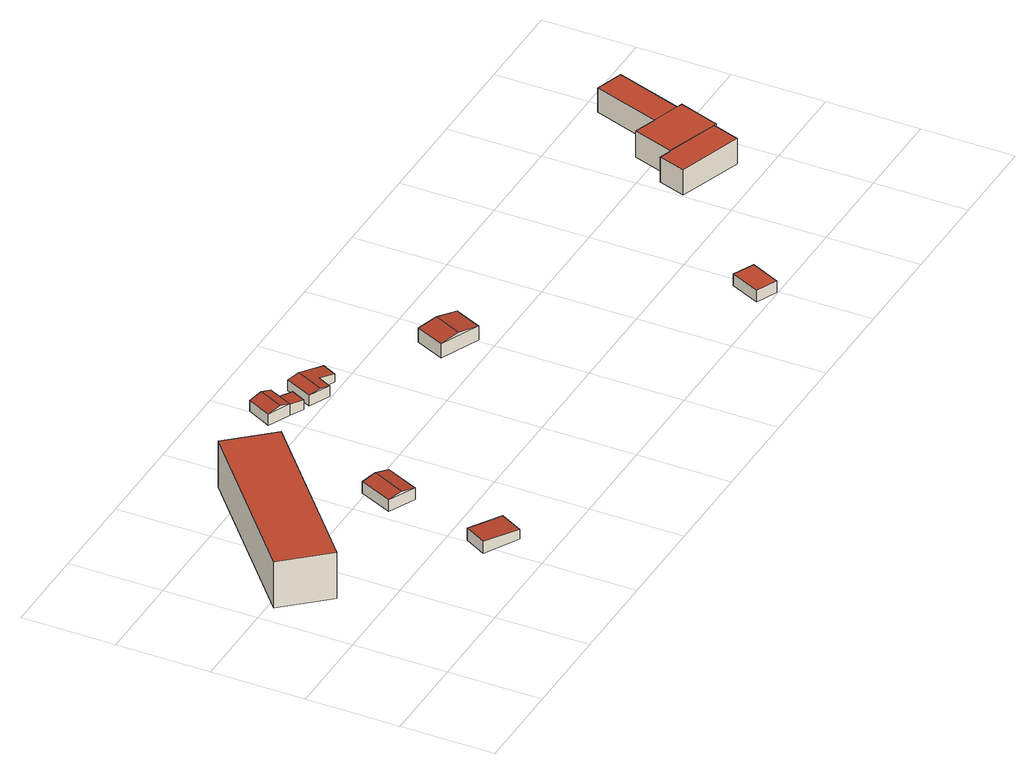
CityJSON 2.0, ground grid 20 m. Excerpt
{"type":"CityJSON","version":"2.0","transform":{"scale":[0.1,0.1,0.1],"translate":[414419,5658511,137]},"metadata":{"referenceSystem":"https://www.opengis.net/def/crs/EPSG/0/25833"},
"CityObjects":{
"building1":{"type":"Building","attributes":{"Dachtyp_tdc":"tdcPolyFlatRoof","Gemeindeschluessel":14612000,"Dachneigung":0,"QualitaetDacherkennung":83,"Geometrietyp2DReferenz":"3000","measuredHeight":10.63,"function":"31001_9998","roofType":"1000"},"geometry":[{"type":"Solid","lod":"2","boundaries":[[[[0,1,2,3]],[[1,4,5,2]],[[4,6,7,5]],[[6,0,3,7]],[[6,4,1,0]],[[3,2,5,7]]]],"semantics":{"surfaces":[{"type":"WallSurface"},{"type":"RoofSurface"},{"type":"GroundSurface"}],"values":[[0,0,0,0,1,2]]}}]},
"building2":{"type":"Building","attributes":{"Dachtyp_tdc":"tdcPolyFlatRoof","Gemeindeschluessel":14612000,"Dachneigung":3.27,"QualitaetDacherkennung":70,"Geometrietyp2DReferenz":"3000","measuredHeight":2.72,"function":"31001_9998","roofType":"2100"},"geometry":[{"type":"Solid","lod":"2","boundaries":[[[[8,9,10,11]],[[9,12,13,10]],[[12,14,15,13]],[[14,8,11,15]],[[14,12,9,8]],[[11,10,13,15]]]],"semantics":{"surfaces":[{"type":"WallSurface"},{"type":"RoofSurface"},{"type":"GroundSurface"}],"values":[[0,0,0,0,1,2]]}}]},
"building3":{"type":"Building","attributes":{"Dachtyp_tdc":"tdcGableRoof","Gemeindeschluessel":14612000,"Dachneigung":11.53,"QualitaetDacherkennung":80,"Geometrietyp2DReferenz":"3000","measuredHeight":3.24,"function":"31001_9998","roofType":"3100"},"geometry":[{"type":"Solid","lod":"2","boundaries":[[[[16,17,18,19]],[[17,20,21,18]],[[20,22,23,21]],[[22,16,19,23]],[[20,17,24]],[[16,22,25]],[[17,16,25,24]],[[22,20,24,25]],[[19,18,21,23]]]],"semantics":{"surfaces":[{"type":"WallSurface"},{"type":"RoofSurface"},{"type":"GroundSurface"}],"values":[[0,0,0,0,0,0,1,1,2]]}}]},
"building4":{"type":"Building","attributes":{"Gemeindeschluessel":14612000,"Geometrietyp2DReferenz":"3000","function":"31001_9998","roofType":"9999"},"children":["building4-1","building4-2"]},
"building4-1":{"type":"BuildingPart","attributes":{"Dachtyp_tdc":"tdcGableRoof","Dachneigung":14.25,"QualitaetDacherkennung":50,"Geometrietyp2DReferenz":"3000","measuredHeight":3.26,"roofType":"3100"},"parents":["building4"],"geometry":[{"type":"MultiSurface","lod":"2","boundaries":[[[26,27,28,29,30]],[[27,31,32,28]],[[31,33,34,32]],[[31,27,35,36]],[[27,26,35]],[[33,31,36]],[[26,33,36,35]],[[34,37,29,28,32]]],"semantics":{"surfaces":[{"type":"WallSurface"},{"type":"RoofSurface"},{"type":"GroundSurface"}],"values":[0,0,0,1,0,0,1,2]}}]},
"building4-2":{"type":"BuildingPart","attributes":{"Dachtyp_tdc":"tdcPolyFlatRoof","Dachneigung":5.88,"QualitaetDacherkennung":82,"Geometrietyp2DReferenz":"3000","measuredHeight":2.53,"roofType":"2100"},"parents":["building4"],"geometry":[{"type":"MultiSurface","lod":"2","boundaries":[[[38,30,29,39]],[[40,41,42,37]],[[41,38,39,42]],[[41,40,30,38]],[[39,29,37,42]]],"semantics":{"surfaces":[{"type":"WallSurface"},{"type":"RoofSurface"},{"type":"GroundSurface"}],"values":[0,0,0,1,2]}}]},
"building5":{"type":"Building","attributes":{"Dachtyp_tdc":"tdcFreeFormRoof","Gemeindeschluessel":14612000,"Dachneigung":10.17,"QualitaetDacherkennung":66,"Geometrietyp2DReferenz":"3000","measuredHeight":2.94,"function":"31001_9998","roofType":"5000"},"geometry":[{"type":"Solid","lod":"2","boundaries":[[[[43,44,45,46]],[[44,47,48,45]],[[47,49,50,48]],[[49,51,52,50]],[[51,53,54,52]],[[53,43,46,54]],[[51,49,47,55,56,53]],[[56,55,44,43]],[[43,53,56]],[[47,44,55]],[[46,45,48,50,52,54]]]],"semantics":{"surfaces":[{"type":"WallSurface"},{"type":"RoofSurface"},{"type":"GroundSurface"}],"values":[[0,0,0,0,0,0,1,1,0,0,2]]}}]},
"building6":{"type":"Building","attributes":{"Dachtyp_tdc":"tdcGableRoof","Gemeindeschluessel":14612000,"Dachneigung":10.07,"QualitaetDacherkennung":83,"Geometrietyp2DReferenz":"3000","measuredHeight":4.02,"function":"31001_9998","roofType":"3100"},"geometry":[{"type":"Solid","lod":"2","boundaries":[[[[57,58,59,60]],[[58,61,62,59]],[[61,63,64,62]],[[63,57,60,64]],[[61,58,65]],[[57,63,66]],[[58,57,66,65]],[[63,61,65,66]],[[60,59,62,64]]]],"semantics":{"surfaces":[{"type":"WallSurface"},{"type":"RoofSurface"},{"type":"GroundSurface"}],"values":[[0,0,0,0,0,0,1,1,2]]}}]},
"building7":{"type":"Building","attributes":{"Dachtyp_tdc":"tdcPolyFlatRoof","Gemeindeschluessel":14612000,"Dachneigung":0,"QualitaetDacherkennung":72,"Geometrietyp2DReferenz":"3000","measuredHeight":2.69,"function":"31001_9998","roofType":"1000"},"geometry":[{"type":"Solid","lod":"2","boundaries":[[[[67,68,69,70]],[[68,71,72,69]],[[71,73,74,72]],[[73,67,70,74]],[[73,71,68,67]],[[70,69,72,74]]]],"semantics":{"surfaces":[{"type":"WallSurface"},{"type":"RoofSurface"},{"type":"GroundSurface"}],"values":[[0,0,0,0,1,2]]}}]},
"building8":{"type":"Building","attributes":{"Gemeindeschluessel":14612000,"Geometrietyp2DReferenz":"3000","function":"31001_9998","roofType":"9999"},"children":["building8-1","building8-2","building8-3"]},
"building8-1":{"type":"BuildingPart","attributes":{"Dachtyp_tdc":"tdcPolyFlatRoof","Dachneigung":0,"QualitaetDacherkennung":76,"Geometrietyp2DReferenz":"3000","measuredHeight":5.71,"roofType":"1000"},"parents":["building8"],"geometry":[{"type":"MultiSurface","lod":"2","boundaries":[[[75,76,77,78]],[[76,79,80,77]],[[79,81,82,80]],[[83,75,78,84]],[[83,81,79,76,75]],[[78,77,80,82,84]]],"semantics":{"surfaces":[{"type":"WallSurface"},{"type":"RoofSurface"},{"type":"GroundSurface"}],"values":[0,0,0,0,1,2]}}]},
"building8-2":{"type":"BuildingPart","attributes":{"Dachtyp_tdc":"tdcPolyFlatRoof","Dachneigung":0,"QualitaetDacherkennung":83,"Geometrietyp2DReferenz":"3000","measuredHeight":5.93,"roofType":"1000"},"parents":["building8"],"geometry":[{"type":"MultiSurface","lod":"2","boundaries":[[[85,86,87,88]],[[86,89,83,84,87]],[[90,91,92,82,81]],[[91,93,94,95,92]],[[96,85,88,97,98]],[[96,93,91,90,89,86,85]],[[88,87,84,82,92,95,97]]],"semantics":{"surfaces":[{"type":"WallSurface"},{"type":"RoofSurface"},{"type":"GroundSurface"}],"values":[0,0,0,0,0,1,2]}}]},
"building8-3":{"type":"BuildingPart","attributes":{"Dachtyp_tdc":"tdcPolyFlatRoof","Dachneigung":0,"QualitaetDacherkennung":89,"Geometrietyp2DReferenz":"3000","measuredHeight":5.6,"roofType":"1000"},"parents":["building8"],"geometry":[{"type":"MultiSurface","lod":"2","boundaries":[[[99,98,97,100]],[[94,101,102,95]],[[101,99,100,102]],[[101,94,98,99]],[[100,97,95,102]]],"semantics":{"surfaces":[{"type":"WallSurface"},{"type":"RoofSurface"},{"type":"GroundSurface"}],"values":[0,0,0,1,2]}}]}
},
"vertices":[
[1,366,149],[311,638,149],[311,638,43],[1,366,43],[392,546,149],[392,546,43],[83,274,149],[83,274,43],
[438,66,45],[365,106,50],[365,106,23],[438,66,23],[391,153,50],[391,153,23],[464,114,45],[464,114,23],
[402,324,54],[434,396,54],[434,396,28],[402,324,28],[493,369,54],[493,369,28],[460,297,54],[460,297,28],[463,383,61],[430,311,61],
[596,630,59],[549,652,57],[549,652,32],[596,630,32],[596,630,57],[575,704,57],[575,704,32],[621,682,59],[621,682,32],[576,640,65],[601,692,65],[611,661,32],
[626,615,54],[626,615,32],[611,661,57],[641,646,54],[641,646,32],
[643,612,54],[671,672,54],[671,672,30],[643,612,30],[750,635,49],[750,635,30],[735,604,49],[735,604,30],[702,620,55],[702,620,30],[688,591,55],[688,591,30],[697,660,59],[668,600,59],
[1011,484,59],[984,425,59],[984,425,27],[1011,484,27],[900,462,59],[900,462,27],[928,524,59],[928,524,27],[939,444,67],[967,505,67],
[1352,22,37],[1381,86,37],[1381,86,10],[1352,22,10],[1426,65,37],[1426,65,10],[1397,2,37],[1397,2,10],
[1723,248,84],[1585,293,84],[1585,293,26],[1723,248,26],[1604,351,84],[1604,351,26],[1628,343,84],[1628,343,26],[1742,305,84],[1742,305,26],
[1775,391,86],[1746,304,86],[1746,304,26],[1775,391,26],[1742,305,86],[1628,343,86],[1657,430,86],[1657,430,26],[1708,413,86],[1708,413,82],[1708,413,26],[1767,394,86],[1767,394,26],[1767,394,82],
[1816,541,82],[1816,541,26],[1757,560,82],[1757,560,26]
]}
